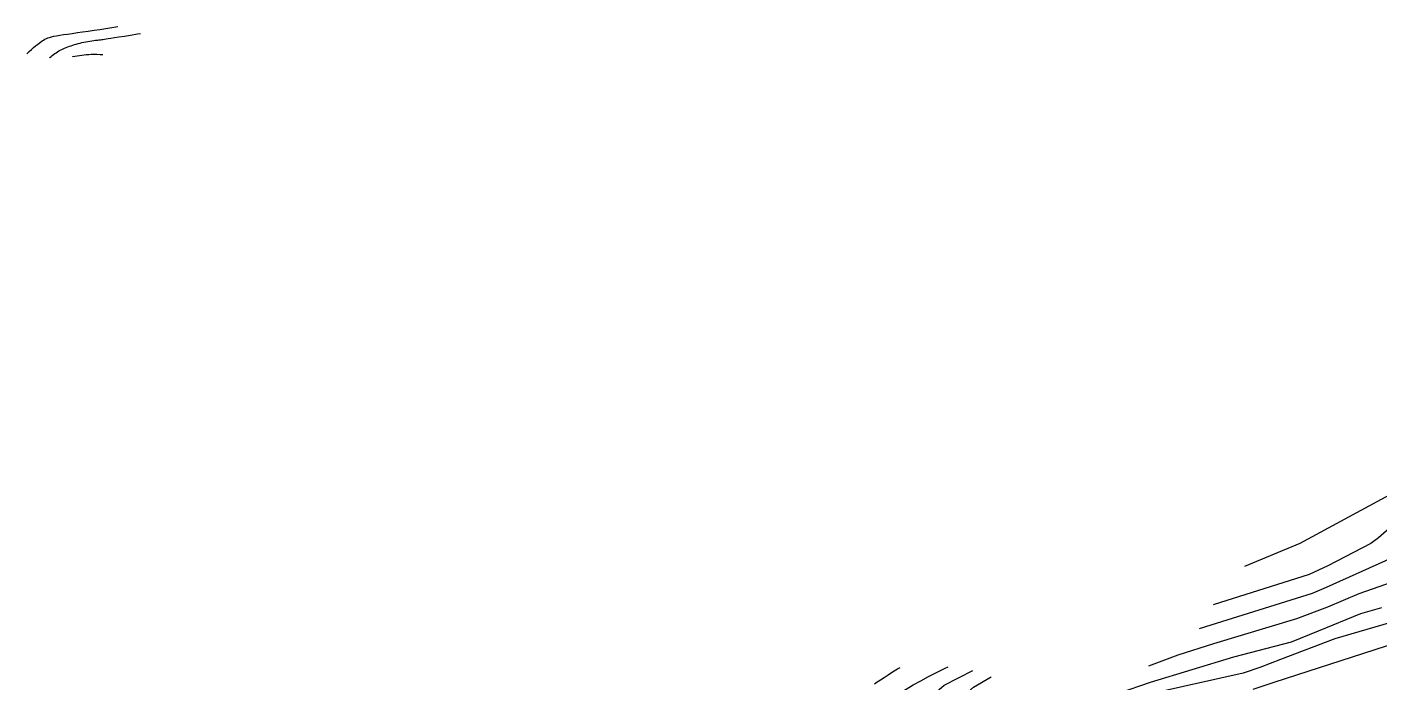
# Model space of a CAD drawing. Header units: metres. Extents: x 241192 to 243928, y 277833 to 281309.
# Drawn here: x 243539.2 to 243735.2, y 281063.3 to 281158.3 of the extents above; entities that cross this region are included whole.
import ezdxf

# ---------------------------------------------------------------- set-up
doc = ezdxf.new("R2010")
doc.units = ezdxf.units.M
doc.layers.add('TERRAIN_CONTOUR_1M', color=3, linetype='Continuous')
doc.layers.add('TERRAIN_CONTOUR_5M_SUPPLEMENT', color=4, linetype='Continuous')

msp = doc.modelspace()

# ---------------------------------------------------------------- linework, layer by layer
at = {"layer": 'TERRAIN_CONTOUR_1M'}
for points in [[(243539.14, 281154.47, 17), (243539.5, 281154.8, 17), (243539.83, 281155.09, 17), (243540.14, 281155.36, 17), (243540.42, 281155.6, 17), (243540.68, 281155.81, 17), (243540.92, 281156, 17), (243541.15, 281156.17, 17), (243541.37, 281156.32, 17), (243541.57, 281156.45, 17), (243541.77, 281156.56, 17), (243541.98, 281156.66, 17), (243542.2, 281156.76, 17), (243542.44, 281156.84, 17), (243542.72, 281156.92, 17), (243543.06, 281157, 17), (243543.45, 281157.07, 17), (243543.91, 281157.15, 17), (243544.45, 281157.24, 17), (243545.06, 281157.33, 17), (243545.74, 281157.42, 17), (243546.47, 281157.53, 17), (243547.24, 281157.63, 17), (243548.05, 281157.75, 17), (243548.89, 281157.87, 17), (243549.74, 281158, 17), (243550.6, 281158.14, 17), (243551.46, 281158.28, 17), (243552.34, 281158.43, 17)], [(243542.43, 281153.87, 18), (243542.49, 281153.92, 18), (243542.66, 281154.07, 18), (243542.84, 281154.22, 18), (243543.03, 281154.36, 18), (243543.21, 281154.49, 18), (243543.4, 281154.62, 18), (243543.59, 281154.75, 18), (243543.79, 281154.87, 18), (243543.99, 281154.98, 18), (243544.2, 281155.09, 18), (243544.41, 281155.19, 18), (243544.63, 281155.29, 18), (243544.85, 281155.38, 18), (243545.08, 281155.47, 18), (243545.31, 281155.56, 18), (243545.55, 281155.64, 18), (243545.8, 281155.72, 18), (243546.06, 281155.8, 18), (243546.32, 281155.88, 18), (243546.59, 281155.95, 18), (243546.86, 281156.02, 18), (243547.14, 281156.08, 18), (243547.42, 281156.14, 18), (243547.71, 281156.2, 18), (243548, 281156.25, 18), (243548.29, 281156.3, 18), (243548.57, 281156.34, 18), (243548.85, 281156.38, 18), (243549.12, 281156.42, 18), (243549.37, 281156.45, 18), (243549.6, 281156.48, 18), (243549.81, 281156.5, 18), (243550, 281156.53, 18), (243550.18, 281156.55, 18), (243550.39, 281156.58, 18), (243550.63, 281156.62, 18), (243550.94, 281156.67, 18), (243551.34, 281156.73, 18), (243551.85, 281156.81, 18), (243552.49, 281156.91, 18), (243553.28, 281157.03, 18), (243554.19, 281157.18, 18), (243555.2, 281157.34, 18), (243555.61, 281157.4, 18)], [(243545.75, 281154.04, 19), (243545.81, 281154.06, 19), (243546.12, 281154.12, 19), (243546.44, 281154.18, 19), (243546.76, 281154.23, 19), (243547.1, 281154.27, 19), (243547.44, 281154.31, 19), (243547.78, 281154.34, 19), (243548.13, 281154.37, 19), (243548.48, 281154.39, 19), (243548.87, 281154.39, 19), (243549.3, 281154.39, 19), (243549.78, 281154.38, 19), (243550.15, 281154.36, 19)], [(243715.63, 281080.21, 51), (243723.66, 281083.54, 51), (243736.59, 281090.55, 51)], [(243738.06, 281086.97, 52), (243734.99, 281084.3, 52), (243733.87, 281083.5, 52), (243727.64, 281080.27, 52), (243724.94, 281078.99, 52), (243711.03, 281074.6, 52)], [(243736.99, 281081.42, 53), (243727.44, 281077.13, 53), (243725.4, 281076.26, 53), (243710.7, 281071.64, 53), (243709.04, 281071.12, 53)], [(243739.72, 281078.88, 54), (243732.14, 281076.18, 54), (243727.59, 281074.25, 54), (243723.14, 281072.56, 54), (243711.1, 281068.94, 54), (243705.91, 281067.29, 54), (243701.67, 281065.72, 54)], [(243736.78, 281072.03, 56), (243728.69, 281069.69, 56), (243720.8, 281066.68, 56), (243717.83, 281065.53, 56), (243715.41, 281064.69, 56), (243702.64, 281061.85, 56)], [(243749.09, 281072.82, 57), (243719.84, 281063.33, 57), (243716.81, 281062.32, 57)], [(243654.57, 281053.12, 49), (243658.35, 281053.51, 49), (243664.8, 281056.73, 49), (243672.09, 281062.98, 49), (243676.21, 281065.09, 49)], [(243654.94, 281055.74, 48), (243656.62, 281056.21, 48), (243661.87, 281059.37, 48), (243662.73, 281059.96, 48), (243663.63, 281060.57, 48), (243664.56, 281061.18, 48), (243665.53, 281061.79, 48), (243666.54, 281062.4, 48), (243667.59, 281063, 48), (243668.68, 281063.61, 48), (243669.81, 281064.21, 48), (243670.98, 281064.81, 48), (243672.19, 281065.41, 48), (243672.63, 281065.62, 48)], [(243661.95, 281063.14, 47), (243662.38, 281063.43, 47), (243662.85, 281063.75, 47), (243663.37, 281064.1, 47), (243663.95, 281064.47, 47), (243664.6, 281064.88, 47), (243665.33, 281065.33, 47), (243665.7, 281065.54, 47)]]:
    msp.add_polyline3d(points, dxfattribs=at)
at = {"layer": 'TERRAIN_CONTOUR_5M_SUPPLEMENT'}
for points in [[(243735.45, 281074.16, 55), (243732.39, 281073.32, 55), (243726.26, 281070.79, 55), (243722.33, 281069.19, 55), (243714.01, 281067.02, 55), (243701.92, 281063.34, 55), (243697.43, 281061.83, 55), (243695.37, 281061, 55), (243694, 281060.34, 55), (243692.31, 281059.31, 55), (243690.11, 281057.6, 55), (243684.08, 281051.87, 55), (243681.51, 281049.4, 55), (243679.84, 281048.04, 55), (243676.64, 281045.85, 55), (243674.97, 281044.9, 55), (243673.35, 281044.19, 55), (243670.92, 281043.38, 55), (243667.12, 281042.35, 55), (243663.03, 281041.42, 55), (243659.53, 281040.81, 55), (243654.7, 281040.25, 55), (243649.59, 281039.88, 55)], [(243654.09, 281050.75, 50), (243657.78, 281050.92, 50), (243659.8, 281051.23, 50), (243662.36, 281051.78, 50), (243665, 281052.46, 50), (243666.09, 281052.94, 50), (243666.92, 281053.54, 50), (243667.57, 281054.17, 50), (243668.86, 281055.66, 50), (243669.98, 281056.97, 50), (243673.01, 281059.72, 50), (243676.3, 281062.67, 50), (243678.88, 281064.18, 50)]]:
    msp.add_polyline3d(points, dxfattribs=at)

doc.saveas('drawing.dxf')
